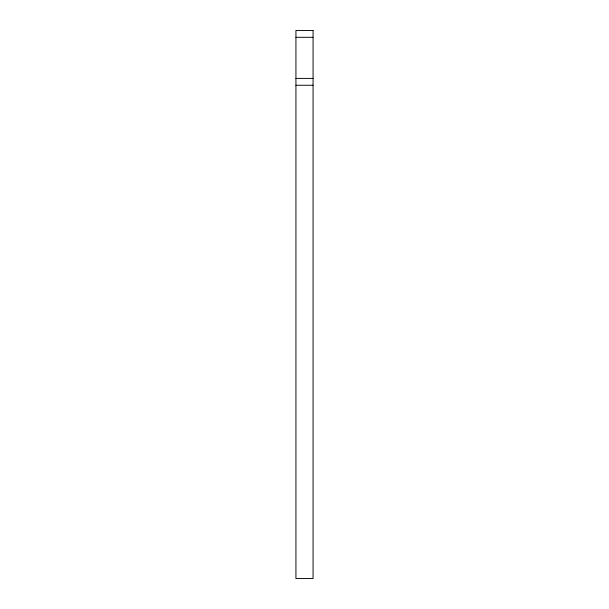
<?xml version="1.0" encoding="UTF-8"?>
<svg xmlns="http://www.w3.org/2000/svg" width="609" height="609" viewBox="0 0 609 609"><rect width="100%" height="100%" fill="white"/><g stroke="black" fill="none" stroke-linecap="round" stroke-linejoin="round"><path stroke-width="0.91" d="M295.936 37.301L313.064 37.301M295.936 78.409L313.064 78.409M295.936 85.26L313.064 85.26M313.064 30.45L295.936 30.45L295.936 578.55L313.064 578.55L313.064 30.45"/></g></svg>
